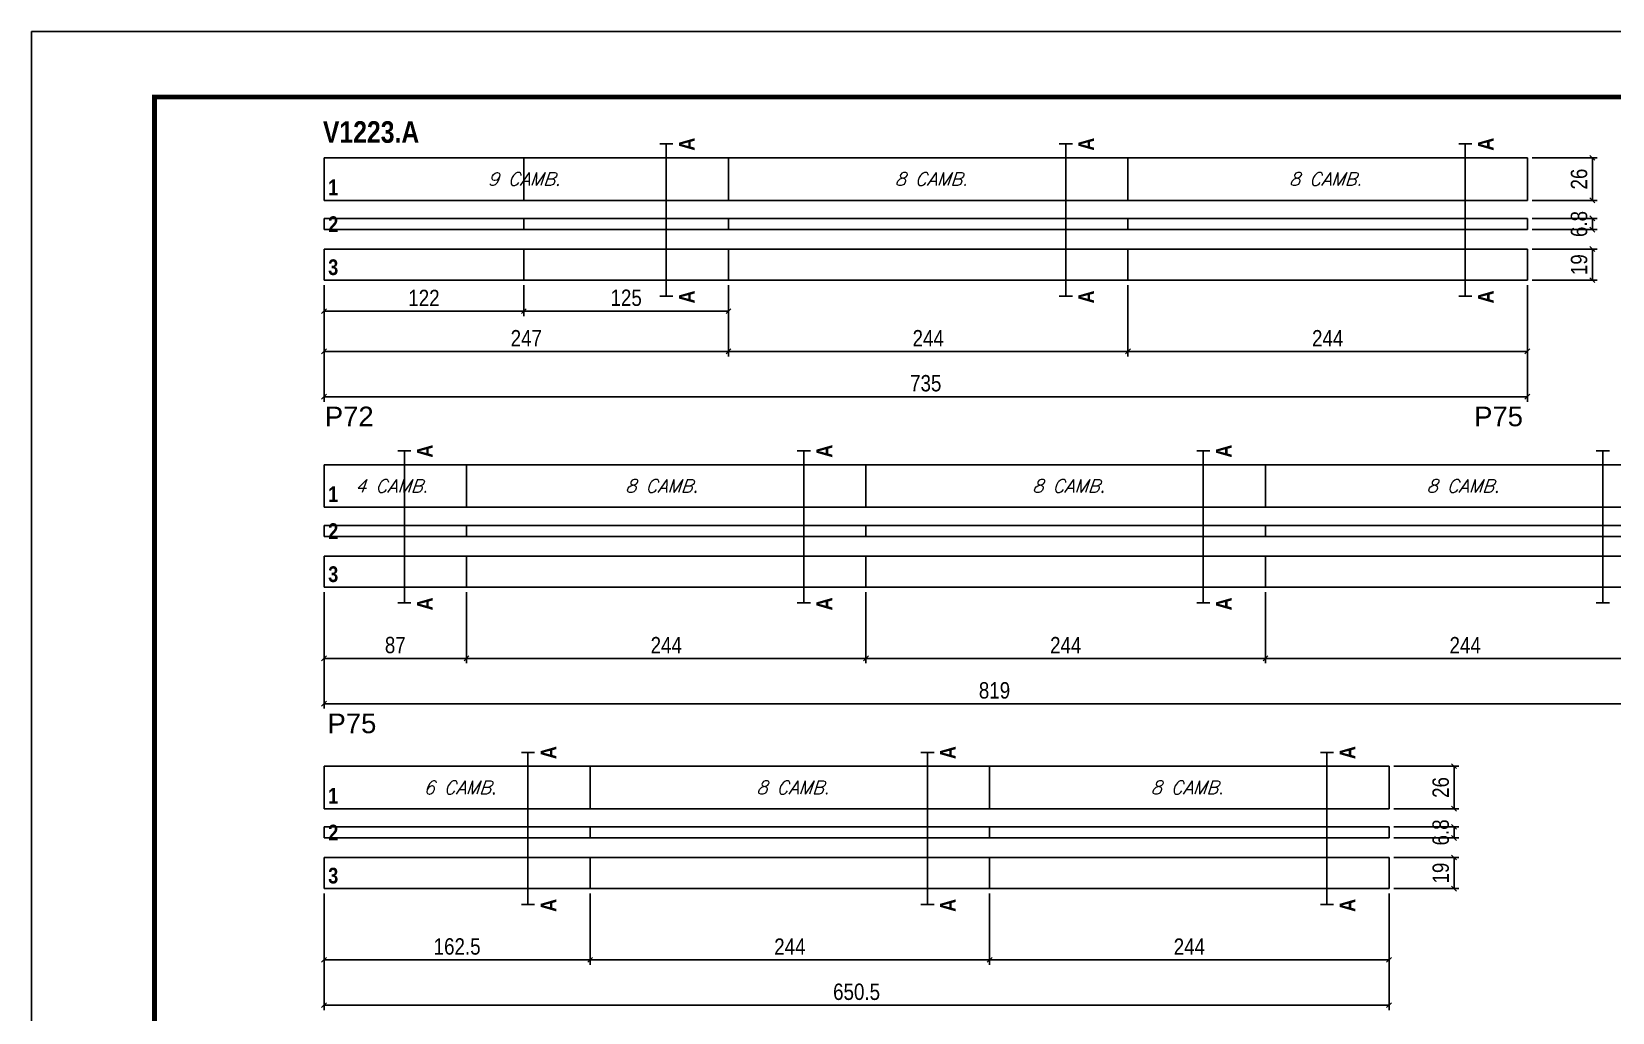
# Model space of a CAD drawing. Extents: x 3309 to 9563, y -2522 to 14608.
# Drawn here: x 6493 to 7458, y 8266 to 8865 of the extents above; entities that cross this region are included whole.
import ezdxf

# ---------------------------------------------------------------- set-up
doc = ezdxf.new("R2010")
doc.units = 0
doc.linetypes.add('DASHED', pattern=[0.75, 0.5, -0.25])
for name, color, linetype in [('5', 5, 'Continuous'), ('COTA', 241, 'Continuous'), ('detalhes', 4, 'Continuous'), ('NOMENCLATURA', 7, 'Continuous'), ('Painéis', 200, 'Continuous'), ('texto', 7, 'Continuous')]:
    doc.layers.add(name, color=color, linetype=linetype)
doc.layers.add('Folhas', color=255, linetype='Continuous', lineweight=9)
doc.layers.add('SARRAFO DE PRESSAO', color=251, linetype='DASHED', lineweight=9)
doc.layers.add('Laje_Perimetro', color=7, linetype='Continuous', plot=False)
doc.styles.add('COTA TECNICA', font='techl___.ttf', dxfattribs={"height": 10})
doc.styles.add('Romans', font='romans.shx')
doc.styles.get("Standard").update_dxf_attribs({"font": 'arial.ttf'})
doc.styles.add('TECNICA', font='techb___.ttf', dxfattribs={"height": 10})
doc.dimstyles.new('PAINEL', dxfattribs={"dimtxt": 10, "dimasz": 3, "dimexe": 3, "dimexo": 3, "dimgap": 3, "dimtad": 1, "dimdec": 1, "dimzin": 12, "dimdsep": 46, "dimtxsty": 'COTA TECNICA', "dimblk1": 'OBLIQUE', "dimblk2": 'OBLIQUE', "dimsah": 1, "dimcen": 0.9, "dimclrd": 4, "dimclre": 4, "dimclrt": 240, "dimadec": 1, "dimazin": 3, "dimtfac": 1, "dimtdec": 1, "dimtmove": 0, "dimatfit": 3, "dimfxl": 1, "dimtolj": 1, "dimtzin": 12, "dimarcsym": 0})

# ---------------------------------------------------------------- blocks, each defined once
blk = doc.blocks.new('9999999999')
at = {"layer": 'Folhas'}
blk.add_lwpolyline([(98138.98, 34190.21), (99623.98, 34190.21), (99623.98, 35240.21), (98138.98, 35240.21)], close=True, dxfattribs=at)
at = {"layer": 'Folhas', "color": 30, "const_width": 3}
blk.add_lwpolyline([(98213.98, 34230.21), (99583.98, 34230.21), (99583.98, 35200.21), (98213.98, 35200.21)], close=True, dxfattribs=at)
blk = doc.blocks.new('_Oblique')
at = {"color": 0, "linetype": 'ByBlock', "lineweight": -2}
blk.add_line((-0.5, -0.5), (0.5, 0.5), dxfattribs=at)
blk = doc.blocks.new('*D2582')
at = {"layer": 'COTA', "color": 4, "linetype": 'ByBlock', "lineweight": -2, "transparency": 16777216}
for p, q in [((7162.52, 8710.04), (7162.52, 8666.5)), ((7406.52, 8710.04), (7406.52, 8666.5)), ((7162.52, 8669.5), (7406.52, 8669.5))]:
    blk.add_line(p, q, dxfattribs=at)
at = {"layer": 'Defpoints', "color": 0, "linetype": 'ByBlock', "transparency": 16777216}
for p in [(7162.52, 8713.04), (7406.52, 8713.04), (7406.52, 8669.5)]:
    blk.add_point(p, dxfattribs=at)
at = {"layer": 'COTA', "color": 4, "linetype": 'ByBlock', "lineweight": -2, "transparency": 16777216, "xscale": 3, "yscale": 3, "zscale": 3, "rotation": 180}
blk.add_blockref('_Oblique', (7162.52, 8669.5), dxfattribs=at)
at = {"layer": 'COTA', "color": 4, "linetype": 'ByBlock', "lineweight": -2, "transparency": 16777216, "xscale": 3, "yscale": 3, "zscale": 3}
blk.add_blockref('_Oblique', (7406.52, 8669.5), dxfattribs=at)
at = {"layer": 'COTA', "color": 240, "linetype": 'ByBlock', "transparency": 16777216, "insert": (7284.52, 8677.58), "char_height": 10, "attachment_point": 5, "style": 'COTA TECNICA'}
blk.add_mtext('\\A1;244', dxfattribs=at)
blk = doc.blocks.new('*D2584')
at = {"layer": 'COTA', "color": 4, "linetype": 'ByBlock', "lineweight": -2, "transparency": 16777216}
for p, q in [((6671.52, 8710.04), (6671.52, 8638.79)), ((7406.52, 8710.04), (7406.52, 8638.79)), ((6671.52, 8641.79), (7406.52, 8641.79))]:
    blk.add_line(p, q, dxfattribs=at)
at = {"layer": 'Defpoints', "color": 0, "linetype": 'ByBlock', "transparency": 16777216}
for p in [(6671.52, 8713.04), (7406.52, 8713.04), (7406.52, 8641.79)]:
    blk.add_point(p, dxfattribs=at)
at = {"layer": 'COTA', "color": 4, "linetype": 'ByBlock', "lineweight": -2, "transparency": 16777216, "xscale": 3, "yscale": 3, "zscale": 3, "rotation": 180}
blk.add_blockref('_Oblique', (6671.52, 8641.79), dxfattribs=at)
at = {"layer": 'COTA', "color": 4, "linetype": 'ByBlock', "lineweight": -2, "transparency": 16777216, "xscale": 3, "yscale": 3, "zscale": 3}
blk.add_blockref('_Oblique', (7406.52, 8641.79), dxfattribs=at)
at = {"layer": 'COTA', "color": 240, "linetype": 'ByBlock', "transparency": 16777216, "insert": (7039.02, 8650.01), "char_height": 10, "attachment_point": 5, "style": 'COTA TECNICA'}
blk.add_mtext('\\A1;735', dxfattribs=at)
blk = doc.blocks.new('*D2583')
at = {"layer": 'COTA', "color": 4, "lineweight": -2, "transparency": 16777216}
for p, q in [((6918.52, 8710.04), (6918.52, 8666.5)), ((7162.52, 8710.04), (7162.52, 8666.5)), ((7162.52, 8669.5), (6918.52, 8669.5))]:
    blk.add_line(p, q, dxfattribs=at)
at = {"layer": 'Defpoints', "color": 0, "transparency": 16777216}
for p in [(6918.52, 8713.04, 0), (7162.52, 8713.04, 0), (6918.52, 8669.5)]:
    blk.add_point(p, dxfattribs=at)
at = {"layer": 'COTA', "color": 4, "lineweight": -2, "transparency": 16777216, "xscale": 3, "yscale": 3, "zscale": 3, "rotation": 180}
blk.add_blockref('_Oblique', (6918.52, 8669.5), dxfattribs=at)
at = {"layer": 'COTA', "color": 4, "lineweight": -2, "transparency": 16777216, "xscale": 3, "yscale": 3, "zscale": 3}
blk.add_blockref('_Oblique', (7162.52, 8669.5), dxfattribs=at)
at = {"layer": 'COTA', "color": 240, "transparency": 16777216, "insert": (7040.52, 8677.58), "char_height": 10, "attachment_point": 5, "style": 'COTA TECNICA'}
blk.add_mtext('\\A1;244', dxfattribs=at)
blk = doc.blocks.new('*D2585')
at = {"layer": 'COTA', "color": 4, "lineweight": -2, "transparency": 16777216}
for p, q in [((6671.52, 8710.04), (6671.52, 8666.5)), ((6918.52, 8710.04), (6918.52, 8666.5)), ((6918.52, 8669.5), (6671.52, 8669.5))]:
    blk.add_line(p, q, dxfattribs=at)
at = {"layer": 'Defpoints', "color": 0, "transparency": 16777216}
for p in [(6671.52, 8713.04, 0), (6918.52, 8713.04, 0), (6671.52, 8669.5)]:
    blk.add_point(p, dxfattribs=at)
at = {"layer": 'COTA', "color": 4, "lineweight": -2, "transparency": 16777216, "xscale": 3, "yscale": 3, "zscale": 3, "rotation": 180}
blk.add_blockref('_Oblique', (6671.52, 8669.5), dxfattribs=at)
at = {"layer": 'COTA', "color": 4, "lineweight": -2, "transparency": 16777216, "xscale": 3, "yscale": 3, "zscale": 3}
blk.add_blockref('_Oblique', (6918.52, 8669.5), dxfattribs=at)
at = {"layer": 'COTA', "color": 240, "transparency": 16777216, "insert": (6795.02, 8677.58), "char_height": 10, "attachment_point": 5, "style": 'COTA TECNICA'}
blk.add_mtext('\\A1;247', dxfattribs=at)
blk = doc.blocks.new('*D2586')
at = {"layer": 'COTA', "color": 4, "lineweight": -2, "transparency": 16777216}
for p, q in [((6671.52, 8710.04), (6671.52, 8691.13)), ((6793.52, 8710.04), (6793.52, 8691.13)), ((6671.52, 8694.13), (6793.52, 8694.13))]:
    blk.add_line(p, q, dxfattribs=at)
at = {"layer": 'Defpoints', "color": 0, "transparency": 16777216}
for p in [(6671.52, 8713.04), (6793.52, 8713.04), (6793.52, 8694.13)]:
    blk.add_point(p, dxfattribs=at)
at = {"layer": 'COTA', "color": 4, "lineweight": -2, "transparency": 16777216, "xscale": 3, "yscale": 3, "zscale": 3, "rotation": 180}
blk.add_blockref('_Oblique', (6671.52, 8694.13), dxfattribs=at)
at = {"layer": 'COTA', "color": 4, "lineweight": -2, "transparency": 16777216, "xscale": 3, "yscale": 3, "zscale": 3}
blk.add_blockref('_Oblique', (6793.52, 8694.13), dxfattribs=at)
at = {"layer": 'COTA', "color": 240, "transparency": 16777216, "insert": (6732.52, 8702.18), "char_height": 10, "attachment_point": 5, "style": 'COTA TECNICA'}
blk.add_mtext('\\A1;122', dxfattribs=at)
blk = doc.blocks.new('*D2587')
at = {"layer": 'COTA', "color": 4, "lineweight": -2, "transparency": 16777216}
for p, q in [((6793.52, 8710.04), (6793.52, 8691.13)), ((6918.52, 8710.04), (6918.52, 8691.13)), ((6793.52, 8694.13), (6918.52, 8694.13))]:
    blk.add_line(p, q, dxfattribs=at)
at = {"layer": 'Defpoints', "color": 0, "transparency": 16777216}
for p in [(6793.52, 8713.04), (6918.52, 8713.04), (6918.52, 8694.13)]:
    blk.add_point(p, dxfattribs=at)
at = {"layer": 'COTA', "color": 4, "lineweight": -2, "transparency": 16777216, "xscale": 3, "yscale": 3, "zscale": 3, "rotation": 180}
blk.add_blockref('_Oblique', (6793.52, 8694.13), dxfattribs=at)
at = {"layer": 'COTA', "color": 4, "lineweight": -2, "transparency": 16777216, "xscale": 3, "yscale": 3, "zscale": 3}
blk.add_blockref('_Oblique', (6918.52, 8694.13), dxfattribs=at)
at = {"layer": 'COTA', "color": 240, "transparency": 16777216, "insert": (6856.02, 8702.24), "char_height": 10, "attachment_point": 5, "style": 'COTA TECNICA'}
blk.add_mtext('\\A1;125', dxfattribs=at)
blk = doc.blocks.new('*D2589')
at = {"layer": 'COTA', "color": 4, "lineweight": -2, "transparency": 16777216}
for p, q in [((7409.52, 8732.04), (7449.2, 8732.04)), ((7446.2, 8732.04), (7446.2, 8713.04)), ((7409.52, 8713.04), (7449.2, 8713.04))]:
    blk.add_line(p, q, dxfattribs=at)
at = {"layer": 'Defpoints', "color": 0, "transparency": 16777216}
for p in [(7406.52, 8732.04), (7406.52, 8713.04), (7446.2, 8713.04)]:
    blk.add_point(p, dxfattribs=at)
at = {"layer": 'COTA', "color": 4, "lineweight": -2, "transparency": 16777216, "xscale": 3, "yscale": 3, "zscale": 3}
for p, rotation in [((7446.2, 8732.04), 90), ((7446.2, 8713.04), 270)]:
    blk.add_blockref('_Oblique', p, dxfattribs=dict(at, rotation=rotation))
at = {"layer": 'COTA', "color": 240, "transparency": 16777216, "insert": (7438.12, 8722.54), "char_height": 10, "attachment_point": 5, "rotation": 90, "style": 'COTA TECNICA'}
blk.add_mtext('\\A1;19', dxfattribs=at)
blk = doc.blocks.new('*D2591')
at = {"layer": 'COTA', "color": 4, "lineweight": -2, "transparency": 16777216}
for p, q in [((7409.52, 8787.85), (7449.2, 8787.85)), ((7446.2, 8761.85), (7446.2, 8787.85)), ((7409.52, 8761.85), (7449.2, 8761.85))]:
    blk.add_line(p, q, dxfattribs=at)
at = {"layer": 'Defpoints', "color": 0, "transparency": 16777216}
for p in [(7406.52, 8787.85), (7446.2, 8787.85), (7406.52, 8761.85)]:
    blk.add_point(p, dxfattribs=at)
at = {"layer": 'COTA', "color": 4, "lineweight": -2, "transparency": 16777216, "xscale": 3, "yscale": 3, "zscale": 3}
for p, rotation in [((7446.2, 8787.85), 90), ((7446.2, 8761.85), 270)]:
    blk.add_blockref('_Oblique', p, dxfattribs=dict(at, rotation=rotation))
at = {"layer": 'COTA', "color": 240, "transparency": 16777216, "insert": (7438.1, 8774.85), "char_height": 10, "attachment_point": 5, "rotation": 90, "style": 'COTA TECNICA'}
blk.add_mtext('\\A1;26', dxfattribs=at)
blk = doc.blocks.new('*D2592')
at = {"layer": 'COTA', "color": 4, "lineweight": -2, "transparency": 16777216}
for p, q in [((7409.52, 8750.78), (7449.2, 8750.78)), ((7446.2, 8750.78), (7446.2, 8743.98)), ((7409.52, 8743.98), (7449.2, 8743.98))]:
    blk.add_line(p, q, dxfattribs=at)
at = {"layer": 'Defpoints', "color": 0, "transparency": 16777216}
for p in [(7406.52, 8750.78), (7406.52, 8743.98), (7446.2, 8743.98)]:
    blk.add_point(p, dxfattribs=at)
at = {"layer": 'COTA', "color": 4, "lineweight": -2, "transparency": 16777216, "xscale": 3, "yscale": 3, "zscale": 3}
for p, rotation in [((7446.2, 8750.78), 90), ((7446.2, 8743.98), 270)]:
    blk.add_blockref('_Oblique', p, dxfattribs=dict(at, rotation=rotation))
at = {"layer": 'COTA', "color": 240, "transparency": 16777216, "insert": (7438.08, 8747.38), "char_height": 10, "attachment_point": 5, "rotation": 90, "style": 'COTA TECNICA'}
blk.add_mtext('\\A1;6.8', dxfattribs=at)
blk = doc.blocks.new('*D2602')
at = {"layer": 'COTA', "color": 4, "linetype": 'ByBlock', "lineweight": -2, "transparency": 16777216}
for p, q in [((7246.52, 8522.44), (7246.52, 8478.9)), ((7490.52, 8522.44), (7490.52, 8478.9)), ((7246.52, 8481.9), (7490.52, 8481.9))]:
    blk.add_line(p, q, dxfattribs=at)
at = {"layer": 'Defpoints', "color": 0, "linetype": 'ByBlock', "transparency": 16777216}
for p in [(7246.52, 8525.44), (7490.52, 8525.44), (7490.52, 8481.9)]:
    blk.add_point(p, dxfattribs=at)
at = {"layer": 'COTA', "color": 4, "linetype": 'ByBlock', "lineweight": -2, "transparency": 16777216, "xscale": 3, "yscale": 3, "zscale": 3, "rotation": 180}
blk.add_blockref('_Oblique', (7246.52, 8481.9), dxfattribs=at)
at = {"layer": 'COTA', "color": 4, "linetype": 'ByBlock', "lineweight": -2, "transparency": 16777216, "xscale": 3, "yscale": 3, "zscale": 3}
blk.add_blockref('_Oblique', (7490.52, 8481.9), dxfattribs=at)
at = {"layer": 'COTA', "color": 240, "linetype": 'ByBlock', "transparency": 16777216, "insert": (7368.52, 8489.98), "char_height": 10, "attachment_point": 5, "style": 'COTA TECNICA'}
blk.add_mtext('\\A1;244', dxfattribs=at)
blk = doc.blocks.new('*D2604')
at = {"layer": 'COTA', "color": 4, "linetype": 'ByBlock', "lineweight": -2, "transparency": 16777216}
for p, q in [((6671.52, 8522.44), (6671.52, 8451.19)), ((7490.52, 8522.44), (7490.52, 8451.19)), ((6671.52, 8454.19), (7490.52, 8454.19))]:
    blk.add_line(p, q, dxfattribs=at)
at = {"layer": 'Defpoints', "color": 0, "linetype": 'ByBlock', "transparency": 16777216}
for p in [(6671.52, 8525.44), (7490.52, 8525.44), (7490.52, 8454.19)]:
    blk.add_point(p, dxfattribs=at)
at = {"layer": 'COTA', "color": 4, "linetype": 'ByBlock', "lineweight": -2, "transparency": 16777216, "xscale": 3, "yscale": 3, "zscale": 3, "rotation": 180}
blk.add_blockref('_Oblique', (6671.52, 8454.19), dxfattribs=at)
at = {"layer": 'COTA', "color": 4, "linetype": 'ByBlock', "lineweight": -2, "transparency": 16777216, "xscale": 3, "yscale": 3, "zscale": 3}
blk.add_blockref('_Oblique', (7490.52, 8454.19), dxfattribs=at)
at = {"layer": 'COTA', "color": 240, "linetype": 'ByBlock', "transparency": 16777216, "insert": (7081.02, 8462.3), "char_height": 10, "attachment_point": 5, "style": 'COTA TECNICA'}
blk.add_mtext('\\A1;819', dxfattribs=at)
blk = doc.blocks.new('*D2603')
at = {"layer": 'COTA', "color": 4, "lineweight": -2, "transparency": 16777216}
for p, q in [((7002.52, 8522.44), (7002.52, 8478.9)), ((7246.52, 8522.44), (7246.52, 8478.9)), ((7246.52, 8481.9), (7002.52, 8481.9))]:
    blk.add_line(p, q, dxfattribs=at)
at = {"layer": 'Defpoints', "color": 0, "transparency": 16777216}
for p in [(7002.52, 8525.44, 0), (7246.52, 8525.44, 0), (7002.52, 8481.9)]:
    blk.add_point(p, dxfattribs=at)
at = {"layer": 'COTA', "color": 4, "lineweight": -2, "transparency": 16777216, "xscale": 3, "yscale": 3, "zscale": 3, "rotation": 180}
blk.add_blockref('_Oblique', (7002.52, 8481.9), dxfattribs=at)
at = {"layer": 'COTA', "color": 4, "lineweight": -2, "transparency": 16777216, "xscale": 3, "yscale": 3, "zscale": 3}
blk.add_blockref('_Oblique', (7246.52, 8481.9), dxfattribs=at)
at = {"layer": 'COTA', "color": 240, "transparency": 16777216, "insert": (7124.52, 8489.98), "char_height": 10, "attachment_point": 5, "style": 'COTA TECNICA'}
blk.add_mtext('\\A1;244', dxfattribs=at)
blk = doc.blocks.new('*D2605')
at = {"layer": 'COTA', "color": 4, "lineweight": -2, "transparency": 16777216}
for p, q in [((6671.52, 8522.44), (6671.52, 8478.9)), ((6758.52, 8522.44), (6758.52, 8478.9)), ((6758.52, 8481.9), (6671.52, 8481.9))]:
    blk.add_line(p, q, dxfattribs=at)
at = {"layer": 'Defpoints', "color": 0, "transparency": 16777216}
for p in [(6671.52, 8525.44, 0), (6758.52, 8525.44, 0), (6671.52, 8481.9)]:
    blk.add_point(p, dxfattribs=at)
at = {"layer": 'COTA', "color": 4, "lineweight": -2, "transparency": 16777216, "xscale": 3, "yscale": 3, "zscale": 3, "rotation": 180}
blk.add_blockref('_Oblique', (6671.52, 8481.9), dxfattribs=at)
at = {"layer": 'COTA', "color": 4, "lineweight": -2, "transparency": 16777216, "xscale": 3, "yscale": 3, "zscale": 3}
blk.add_blockref('_Oblique', (6758.52, 8481.9), dxfattribs=at)
at = {"layer": 'COTA', "color": 240, "transparency": 16777216, "insert": (6715.02, 8490), "char_height": 10, "attachment_point": 5, "style": 'COTA TECNICA'}
blk.add_mtext('\\A1;87', dxfattribs=at)
blk = doc.blocks.new('*D2611')
at = {"layer": 'COTA', "color": 4, "lineweight": -2, "transparency": 16777216}
for p, q in [((6758.52, 8522.44), (6758.52, 8478.9)), ((7002.52, 8522.44), (7002.52, 8478.9)), ((6758.52, 8481.9), (7002.52, 8481.9))]:
    blk.add_line(p, q, dxfattribs=at)
at = {"layer": 'Defpoints', "color": 0, "transparency": 16777216}
for p in [(6758.52, 8525.44), (7002.52, 8525.44), (7002.52, 8481.9)]:
    blk.add_point(p, dxfattribs=at)
at = {"layer": 'COTA', "color": 4, "lineweight": -2, "transparency": 16777216, "xscale": 3, "yscale": 3, "zscale": 3, "rotation": 180}
blk.add_blockref('_Oblique', (6758.52, 8481.9), dxfattribs=at)
at = {"layer": 'COTA', "color": 4, "lineweight": -2, "transparency": 16777216, "xscale": 3, "yscale": 3, "zscale": 3}
blk.add_blockref('_Oblique', (7002.52, 8481.9), dxfattribs=at)
at = {"layer": 'COTA', "color": 240, "transparency": 16777216, "insert": (6880.52, 8489.98), "char_height": 10, "attachment_point": 5, "style": 'COTA TECNICA'}
blk.add_mtext('\\A1;244', dxfattribs=at)
blk = doc.blocks.new('*D2612')
at = {"layer": 'COTA', "color": 4, "linetype": 'ByBlock', "lineweight": -2, "transparency": 16777216}
for p, q in [((7078.02, 8338.19), (7078.02, 8294.66)), ((7322.02, 8338.19), (7322.02, 8294.66)), ((7078.02, 8297.66), (7322.02, 8297.66))]:
    blk.add_line(p, q, dxfattribs=at)
at = {"layer": 'Defpoints', "color": 0, "linetype": 'ByBlock', "transparency": 16777216}
for p in [(7078.02, 8341.19), (7322.02, 8341.19), (7322.02, 8297.66)]:
    blk.add_point(p, dxfattribs=at)
at = {"layer": 'COTA', "color": 4, "linetype": 'ByBlock', "lineweight": -2, "transparency": 16777216, "xscale": 3, "yscale": 3, "zscale": 3, "rotation": 180}
blk.add_blockref('_Oblique', (7078.02, 8297.66), dxfattribs=at)
at = {"layer": 'COTA', "color": 4, "linetype": 'ByBlock', "lineweight": -2, "transparency": 16777216, "xscale": 3, "yscale": 3, "zscale": 3}
blk.add_blockref('_Oblique', (7322.02, 8297.66), dxfattribs=at)
at = {"layer": 'COTA', "color": 240, "linetype": 'ByBlock', "transparency": 16777216, "insert": (7200.02, 8305.73), "char_height": 10, "attachment_point": 5, "style": 'COTA TECNICA'}
blk.add_mtext('\\A1;244', dxfattribs=at)
blk = doc.blocks.new('*D2614')
at = {"layer": 'COTA', "color": 4, "linetype": 'ByBlock', "lineweight": -2, "transparency": 16777216}
for p, q in [((6671.52, 8338.19), (6671.52, 8266.95)), ((7322.02, 8338.19), (7322.02, 8266.95)), ((6671.52, 8269.95), (7322.02, 8269.95))]:
    blk.add_line(p, q, dxfattribs=at)
at = {"layer": 'Defpoints', "color": 0, "linetype": 'ByBlock', "transparency": 16777216}
for p in [(6671.52, 8341.19), (7322.02, 8341.19), (7322.02, 8269.95)]:
    blk.add_point(p, dxfattribs=at)
at = {"layer": 'COTA', "color": 4, "linetype": 'ByBlock', "lineweight": -2, "transparency": 16777216, "xscale": 3, "yscale": 3, "zscale": 3, "rotation": 180}
blk.add_blockref('_Oblique', (6671.52, 8269.95), dxfattribs=at)
at = {"layer": 'COTA', "color": 4, "linetype": 'ByBlock', "lineweight": -2, "transparency": 16777216, "xscale": 3, "yscale": 3, "zscale": 3}
blk.add_blockref('_Oblique', (7322.02, 8269.95), dxfattribs=at)
at = {"layer": 'COTA', "color": 240, "linetype": 'ByBlock', "transparency": 16777216, "insert": (6996.77, 8278.06), "char_height": 10, "attachment_point": 5, "style": 'COTA TECNICA'}
blk.add_mtext('\\A1;650.5', dxfattribs=at)
blk = doc.blocks.new('*D2613')
at = {"layer": 'COTA', "color": 4, "lineweight": -2, "transparency": 16777216}
for p, q in [((6834.02, 8338.19), (6834.02, 8294.66)), ((7078.02, 8338.19), (7078.02, 8294.66)), ((7078.02, 8297.66), (6834.02, 8297.66))]:
    blk.add_line(p, q, dxfattribs=at)
at = {"layer": 'Defpoints', "color": 0, "transparency": 16777216}
for p in [(6834.02, 8341.19, 0), (7078.02, 8341.19, 0), (6834.02, 8297.66)]:
    blk.add_point(p, dxfattribs=at)
at = {"layer": 'COTA', "color": 4, "lineweight": -2, "transparency": 16777216, "xscale": 3, "yscale": 3, "zscale": 3, "rotation": 180}
blk.add_blockref('_Oblique', (6834.02, 8297.66), dxfattribs=at)
at = {"layer": 'COTA', "color": 4, "lineweight": -2, "transparency": 16777216, "xscale": 3, "yscale": 3, "zscale": 3}
blk.add_blockref('_Oblique', (7078.02, 8297.66), dxfattribs=at)
at = {"layer": 'COTA', "color": 240, "transparency": 16777216, "insert": (6956.02, 8305.73), "char_height": 10, "attachment_point": 5, "style": 'COTA TECNICA'}
blk.add_mtext('\\A1;244', dxfattribs=at)
blk = doc.blocks.new('*D2615')
at = {"layer": 'COTA', "color": 4, "lineweight": -2, "transparency": 16777216}
for p, q in [((6671.52, 8338.19), (6671.52, 8294.66)), ((6834.02, 8338.19), (6834.02, 8294.66)), ((6834.02, 8297.66), (6671.52, 8297.66))]:
    blk.add_line(p, q, dxfattribs=at)
at = {"layer": 'Defpoints', "color": 0, "transparency": 16777216}
for p in [(6671.52, 8341.19, 0), (6834.02, 8341.19, 0), (6671.52, 8297.66)]:
    blk.add_point(p, dxfattribs=at)
at = {"layer": 'COTA', "color": 4, "lineweight": -2, "transparency": 16777216, "xscale": 3, "yscale": 3, "zscale": 3, "rotation": 180}
blk.add_blockref('_Oblique', (6671.52, 8297.66), dxfattribs=at)
at = {"layer": 'COTA', "color": 4, "lineweight": -2, "transparency": 16777216, "xscale": 3, "yscale": 3, "zscale": 3}
blk.add_blockref('_Oblique', (6834.02, 8297.66), dxfattribs=at)
at = {"layer": 'COTA', "color": 240, "transparency": 16777216, "insert": (6752.77, 8305.76), "char_height": 10, "attachment_point": 5, "style": 'COTA TECNICA'}
blk.add_mtext('\\A1;162.5', dxfattribs=at)
blk = doc.blocks.new('*D2618')
at = {"layer": 'COTA', "color": 4, "lineweight": -2, "transparency": 16777216}
for p, q in [((7325.02, 8360.19), (7364.7, 8360.19)), ((7361.7, 8360.19), (7361.7, 8341.19)), ((7325.02, 8341.19), (7364.7, 8341.19))]:
    blk.add_line(p, q, dxfattribs=at)
at = {"layer": 'Defpoints', "color": 0, "transparency": 16777216}
for p in [(7322.02, 8360.19), (7322.02, 8341.19), (7361.7, 8341.19)]:
    blk.add_point(p, dxfattribs=at)
at = {"layer": 'COTA', "color": 4, "lineweight": -2, "transparency": 16777216, "xscale": 3, "yscale": 3, "zscale": 3}
for p, rotation in [((7361.7, 8360.19), 90), ((7361.7, 8341.19), 270)]:
    blk.add_blockref('_Oblique', p, dxfattribs=dict(at, rotation=rotation))
at = {"layer": 'COTA', "color": 240, "transparency": 16777216, "insert": (7353.62, 8350.69), "char_height": 10, "attachment_point": 5, "rotation": 90, "style": 'COTA TECNICA'}
blk.add_mtext('\\A1;19', dxfattribs=at)
blk = doc.blocks.new('*D2616')
at = {"layer": 'COTA', "color": 4, "lineweight": -2, "transparency": 16777216}
for p, q in [((7325.02, 8416), (7364.7, 8416)), ((7361.7, 8390), (7361.7, 8416)), ((7325.02, 8390), (7364.7, 8390))]:
    blk.add_line(p, q, dxfattribs=at)
at = {"layer": 'Defpoints', "color": 0, "transparency": 16777216}
for p in [(7322.02, 8416), (7361.7, 8416), (7322.02, 8390)]:
    blk.add_point(p, dxfattribs=at)
at = {"layer": 'COTA', "color": 4, "lineweight": -2, "transparency": 16777216, "xscale": 3, "yscale": 3, "zscale": 3}
for p, rotation in [((7361.7, 8416), 90), ((7361.7, 8390), 270)]:
    blk.add_blockref('_Oblique', p, dxfattribs=dict(at, rotation=rotation))
at = {"layer": 'COTA', "color": 240, "transparency": 16777216, "insert": (7353.6, 8403), "char_height": 10, "attachment_point": 5, "rotation": 90, "style": 'COTA TECNICA'}
blk.add_mtext('\\A1;26', dxfattribs=at)
blk = doc.blocks.new('*D2617')
at = {"layer": 'COTA', "color": 4, "lineweight": -2, "transparency": 16777216}
for p, q in [((7325.02, 8378.93), (7364.7, 8378.93)), ((7325.02, 8372.13), (7364.7, 8372.13)), ((7361.7, 8378.93), (7361.7, 8372.13))]:
    blk.add_line(p, q, dxfattribs=at)
at = {"layer": 'Defpoints', "color": 0, "transparency": 16777216}
for p in [(7322.02, 8378.93), (7322.02, 8372.13), (7361.7, 8372.13)]:
    blk.add_point(p, dxfattribs=at)
at = {"layer": 'COTA', "color": 4, "lineweight": -2, "transparency": 16777216, "xscale": 3, "yscale": 3, "zscale": 3}
for p, rotation in [((7361.7, 8378.93), 90), ((7361.7, 8372.13), 270)]:
    blk.add_blockref('_Oblique', p, dxfattribs=dict(at, rotation=rotation))
at = {"layer": 'COTA', "color": 240, "transparency": 16777216, "insert": (7353.58, 8375.53), "char_height": 10, "attachment_point": 5, "rotation": 90, "style": 'COTA TECNICA'}
blk.add_mtext('\\A1;6.8', dxfattribs=at)

msp = doc.modelspace()

# ---------------------------------------------------------------- linework, layer by layer
at = {"layer": 'COTA'}
for p, q in [((6880.56, 8796.3), (6876.55, 8796.3)), ((6880.56, 8796.3), (6880.56, 8703.36)), ((6880.56, 8796.3), (6884.58, 8796.3)), ((7124.56, 8796.3), (7120.55, 8796.3)), ((7124.56, 8796.3), (7124.56, 8703.36)), ((7124.56, 8796.3), (7128.58, 8796.3)), ((7368.56, 8796.3), (7364.55, 8796.3)), ((7368.56, 8796.3), (7368.56, 8703.36)), ((7368.56, 8796.3), (7372.58, 8796.3)), ((6880.56, 8703.36), (6876.55, 8703.36)), ((6880.56, 8703.36), (6884.58, 8703.36)), ((7124.56, 8703.36), (7120.55, 8703.36)), ((7124.56, 8703.36), (7128.58, 8703.36)), ((7368.56, 8703.36), (7364.55, 8703.36)), ((7368.56, 8703.36), (7372.58, 8703.36)), ((6720.56, 8608.7), (6716.55, 8608.7)), ((6720.56, 8608.7), (6720.56, 8515.76)), ((6720.56, 8608.7), (6724.58, 8608.7)), ((6964.56, 8608.7), (6960.55, 8608.7)), ((6964.56, 8608.7), (6964.56, 8515.76)), ((6964.56, 8608.7), (6968.58, 8608.7)), ((7208.56, 8608.7), (7204.55, 8608.7)), ((7208.56, 8608.7), (7208.56, 8515.76)), ((7208.56, 8608.7), (7212.58, 8608.7)), ((7452.56, 8608.7), (7448.55, 8608.7)), ((7452.56, 8608.7), (7452.56, 8515.76)), ((7452.56, 8608.7), (7456.58, 8608.7)), ((6720.56, 8515.76), (6716.55, 8515.76)), ((6720.56, 8515.76), (6724.58, 8515.76)), ((6964.56, 8515.76), (6960.55, 8515.76)), ((6964.56, 8515.76), (6968.58, 8515.76)), ((7208.56, 8515.76), (7204.55, 8515.76)), ((7208.56, 8515.76), (7212.58, 8515.76)), ((7452.56, 8515.76), (7448.55, 8515.76)), ((7452.56, 8515.76), (7456.58, 8515.76)), ((6796.06, 8424.46), (6792.05, 8424.46)), ((6796.06, 8424.46), (6796.06, 8331.51)), ((6796.06, 8424.46), (6800.08, 8424.46)), ((7040.06, 8424.46), (7036.05, 8424.46)), ((7040.06, 8424.46), (7040.06, 8331.51)), ((7040.06, 8424.46), (7044.08, 8424.46)), ((7284.06, 8424.46), (7280.05, 8424.46)), ((7284.06, 8424.46), (7284.06, 8331.51)), ((7284.06, 8424.46), (7288.08, 8424.46)), ((6796.06, 8331.51), (6792.05, 8331.51)), ((6796.06, 8331.51), (6800.08, 8331.51)), ((7040.06, 8331.51), (7036.05, 8331.51)), ((7040.06, 8331.51), (7044.08, 8331.51)), ((7284.06, 8331.51), (7280.05, 8331.51)), ((7284.06, 8331.51), (7288.08, 8331.51))]:
    msp.add_line(p, q, dxfattribs=at)
at = {"layer": 'Laje_Perimetro'}
msp.add_lwpolyline([(7977.87, 8864.98), (6492.87, 8864.98), (6492.87, 7814.98), (7977.87, 7814.98)], close=True, dxfattribs=at)
at = {"layer": 'Painéis', "linetype": 'ByBlock'}
for p, q in [((6671.52, 8787.85), (7406.52, 8787.85)), ((6671.52, 8761.85), (6671.52, 8787.85)), ((6793.52, 8761.85), (6793.52, 8787.85)), ((6918.52, 8761.85), (6918.52, 8787.85)), ((7162.52, 8761.85), (7162.52, 8787.85)), ((7406.52, 8761.85), (7406.52, 8787.85)), ((6671.52, 8761.85), (7406.52, 8761.85)), ((6671.52, 8750.78), (7406.52, 8750.78)), ((6671.52, 8743.98), (6671.52, 8750.78)), ((6793.52, 8743.98), (6793.52, 8750.78)), ((6918.52, 8743.98), (6918.52, 8750.78)), ((7162.52, 8743.98), (7162.52, 8750.78)), ((7406.52, 8743.98), (7406.52, 8750.78)), ((6671.52, 8743.98), (7406.52, 8743.98)), ((6671.52, 8732.04), (7406.52, 8732.04)), ((6671.52, 8713.04), (6671.52, 8732.04)), ((6793.52, 8713.04), (6793.52, 8732.04)), ((6918.52, 8713.04), (6918.52, 8732.04)), ((7162.52, 8713.04), (7162.52, 8732.04)), ((7406.52, 8713.04), (7406.52, 8732.04)), ((6671.52, 8713.04), (7406.52, 8713.04)), ((6671.52, 8600.25), (7490.52, 8600.25)), ((6671.52, 8574.25), (6671.52, 8600.25)), ((6758.52, 8574.25), (6758.52, 8600.25)), ((7002.52, 8574.25), (7002.52, 8600.25)), ((7246.52, 8574.25), (7246.52, 8600.25)), ((6671.52, 8574.25), (7490.52, 8574.25)), ((6671.52, 8563.18), (7490.52, 8563.18)), ((6671.52, 8556.38), (6671.52, 8563.18)), ((6671.52, 8556.38), (7490.52, 8556.38)), ((6758.52, 8556.38), (6758.52, 8563.18)), ((7002.52, 8556.38), (7002.52, 8563.18)), ((7246.52, 8556.38), (7246.52, 8563.18)), ((6671.52, 8544.44), (7490.52, 8544.44)), ((6671.52, 8525.44), (6671.52, 8544.44)), ((6758.52, 8525.44), (6758.52, 8544.44)), ((7002.52, 8525.44), (7002.52, 8544.44)), ((7246.52, 8525.44), (7246.52, 8544.44)), ((6671.52, 8525.44), (7490.52, 8525.44)), ((6671.52, 8416), (7322.02, 8416)), ((6671.52, 8390), (6671.52, 8416)), ((6834.02, 8390), (6834.02, 8416)), ((7078.02, 8390), (7078.02, 8416)), ((7322.02, 8390), (7322.02, 8416)), ((6671.52, 8390), (7322.02, 8390)), ((6671.52, 8378.93), (7322.02, 8378.93)), ((6671.52, 8372.13), (6671.52, 8378.93)), ((6671.52, 8372.13), (7322.02, 8372.13)), ((6834.02, 8372.13), (6834.02, 8378.93)), ((7078.02, 8372.13), (7078.02, 8378.93)), ((7322.02, 8372.13), (7322.02, 8378.93)), ((6671.52, 8360.19), (7322.02, 8360.19)), ((6671.52, 8341.19), (6671.52, 8360.19)), ((6834.02, 8341.19), (6834.02, 8360.19)), ((7078.02, 8341.19), (7078.02, 8360.19)), ((7322.02, 8341.19), (7322.02, 8360.19)), ((6671.52, 8341.19), (7322.02, 8341.19))]:
    msp.add_line(p, q, dxfattribs=at)

# ---------------------------------------------------------------- block references
at = {"layer": 'SARRAFO DE PRESSAO', "color": 6, "linetype": 'ByBlock'}
msp.add_blockref('9999999999', (-91646.11, -26375.22), dxfattribs=at)

# ---------------------------------------------------------------- texts
at = {"layer": '5', "linetype": 'Continuous'}
for s, rotation, p in [('P72', 0.00004, (6671.97, 8623.78)), ('P75', 0.00004, (7373.98, 8623.78)), ('P75', 359.99996, (6673.61, 8436.18))]:
    msp.add_text(s, height=12, rotation=rotation, dxfattribs=at).set_placement(p)
at = {"layer": 'detalhes', "style": 'TECNICA'}
for p in [(6897.87, 8792.19), (7141.87, 8792.19), (7385.87, 8792.19), (6897.87, 8698.83), (7141.87, 8698.83), (7385.87, 8698.83), (6737.87, 8604.59), (6981.87, 8604.59), (7225.87, 8604.59), (6737.87, 8511.23), (6981.87, 8511.23), (7225.87, 8511.23), (6813.37, 8420.34), (7057.37, 8420.34), (7301.37, 8420.34), (6813.37, 8326.98), (7057.37, 8326.98), (7301.37, 8326.98)]:
    msp.add_text('A', height=9.6, rotation=90, dxfattribs=at).set_placement(p)
for s, p in [('1', (6674.04, 8764.99)), ('2', (6674.04, 8742.49)), ('3', (6674.04, 8716.18)), ('1', (6674.04, 8577.39)), ('2', (6674.04, 8554.9)), ('3', (6674.04, 8528.58)), ('1', (6674.04, 8393.14)), ('2', (6674.04, 8370.65)), ('3', (6674.04, 8344.33))]:
    msp.add_text(s, height=9.6, dxfattribs=at).set_placement(p)
at = {"layer": 'NOMENCLATURA', "style": 'TECNICA'}
msp.add_text('V1223.A', height=13.2, dxfattribs=at).set_placement((6670.8, 8797.03))
at = {"layer": 'texto', "color": 2, "char_height": 8, "attachment_point": 5, "style": 'Romans'}
for s, insert in [('{\\Q19;\\C256;9 CAMB.}', (6793.61, 8774.85)), ('{\\Q19;\\C256;8 CAMB.}', (7042.27, 8774.85)), ('{\\Q19;\\C256;8 CAMB.}', (7283.11, 8774.85, 0)), ('{\\Q19;\\C256;4 CAMB.}', (6712.7, 8587.25)), ('{\\Q19;\\C256;8 CAMB.}', (6877.67, 8587.25)), ('{\\Q19;\\C256;8 CAMB.}', (7126.27, 8587.25)), ('{\\Q19;\\C256;8 CAMB.}', (7367.11, 8587.25, 0)), ('{\\Q19;\\C256;6 CAMB.}', (6754.52, 8403)), ('{\\Q19;\\C256;8 CAMB.}', (6957.77, 8403)), ('{\\Q19;\\C256;8 CAMB.}', (7198.61, 8403, 0))]:
    msp.add_mtext(s, dxfattribs=dict(at, insert=insert))

# ---------------------------------------------------------------- dimensions: what is measured, and where the dimension line sits
at = {"layer": 'COTA'}
for base, p1, p2, angle, picture, middle in [((7446.2, 8787.85), (7406.52, 8761.85), (7406.52, 8787.85), 90, '*D2591', (7438.1, 8774.85)), ((7446.2, 8713.04), (7406.52, 8732.04), (7406.52, 8713.04), 90, '*D2589', (7438.12, 8722.54)), ((6671.52, 8669.5, 0), (6918.52, 8713.04), (6671.52, 8713.04), 180, '*D2585', (6795.02, 8677.58, 0)), ((6918.52, 8669.5, 0), (7162.52, 8713.04), (6918.52, 8713.04), 180, '*D2583', (7040.52, 8677.58, 0)), ((6671.52, 8481.9, 0), (6758.52, 8525.44), (6671.52, 8525.44), 180, '*D2605', (6715.02, 8490, 0)), ((7002.52, 8481.9, 0), (7246.52, 8525.44), (7002.52, 8525.44), 180, '*D2603', (7124.52, 8489.98, 0)), ((7361.7, 8416), (7322.02, 8390), (7322.02, 8416), 90, '*D2616', (7353.6, 8403)), ((7361.7, 8341.19), (7322.02, 8360.19), (7322.02, 8341.19), 90, '*D2618', (7353.62, 8350.69)), ((6671.52, 8297.66, 0), (6834.02, 8341.19), (6671.52, 8341.19), 180, '*D2615', (6752.77, 8305.76, 0)), ((6834.02, 8297.66, 0), (7078.02, 8341.19), (6834.02, 8341.19), 180, '*D2613', (6956.02, 8305.73, 0))]:
    dim = msp.add_linear_dim(base=base, p1=p1, p2=p2, angle=angle, dimstyle='PAINEL', dxfattribs=at)
    dim.commit()
    dim.dimension.update_dxf_attribs({"geometry": picture, "text_midpoint": middle})
for base, p1, p2, picture, middle in [((7446.2, 8743.98), (7406.52, 8750.78), (7406.52, 8743.98), '*D2592', (7446.2, 8747.38)), ((7361.7, 8372.13), (7322.02, 8378.93), (7322.02, 8372.13), '*D2617', (7361.7, 8375.53))]:
    dim = msp.add_linear_dim(base=base, p1=p1, p2=p2, angle=90, dimstyle='PAINEL', dxfattribs=at)
    dim.commit()
    dim.dimension.update_dxf_attribs({"geometry": picture, "text_midpoint": middle, "dimtype": 160})
at = {"layer": 'COTA', "linetype": 'ByBlock'}
for base, p1, p2, picture, middle in [((7406.52, 8641.79), (6671.52, 8713.04), (7406.52, 8713.04), '*D2584', (7039.02, 8650.01)), ((7490.52, 8454.19), (6671.52, 8525.44), (7490.52, 8525.44), '*D2604', (7081.02, 8462.3)), ((7322.02, 8269.95), (6671.52, 8341.19), (7322.02, 8341.19), '*D2614', (6996.77, 8278.06))]:
    dim = msp.add_linear_dim(base=base, p1=p1, p2=p2, dimstyle='PAINEL', dxfattribs=at)
    dim.commit()
    dim.dimension.update_dxf_attribs({"geometry": picture, "text_midpoint": middle})
at = {"layer": 'COTA'}
for base, p1, p2, picture, middle in [((6793.52, 8694.13), (6671.52, 8713.04), (6793.52, 8713.04), '*D2586', (6732.52, 8702.18)), ((7002.52, 8481.9), (6758.52, 8525.44), (7002.52, 8525.44), '*D2611', (6880.52, 8489.98))]:
    dim = msp.add_linear_dim(base=base, p1=p1, p2=p2, dimstyle='PAINEL', dxfattribs=at)
    dim.commit()
    dim.dimension.update_dxf_attribs({"geometry": picture, "text_midpoint": middle})
dim = msp.add_linear_dim(base=(6918.52, 8694.13), p1=(6793.52, 8713.04), p2=(6918.52, 8713.04), dimstyle='PAINEL', override={"dimtmove": 1}, dxfattribs=at)
dim.commit()
dim.dimension.update_dxf_attribs({"geometry": '*D2587', "text_midpoint": (6856.02, 8702.24)})
at = {"layer": 'COTA', "linetype": 'ByBlock'}
for base, p1, p2, picture, middle in [((7406.52, 8669.5), (7162.52, 8713.04), (7406.52, 8713.04), '*D2582', (7284.52, 8677.58)), ((7490.52, 8481.9), (7246.52, 8525.44), (7490.52, 8525.44), '*D2602', (7368.52, 8489.98)), ((7322.02, 8297.66), (7078.02, 8341.19), (7322.02, 8341.19), '*D2612', (7200.02, 8305.73))]:
    dim = msp.add_linear_dim(base=base, p1=p1, p2=p2, dimstyle='PAINEL', override={"dimtmove": 1}, dxfattribs=at)
    dim.commit()
    dim.dimension.update_dxf_attribs({"geometry": picture, "text_midpoint": middle})

doc.saveas('drawing.dxf')
